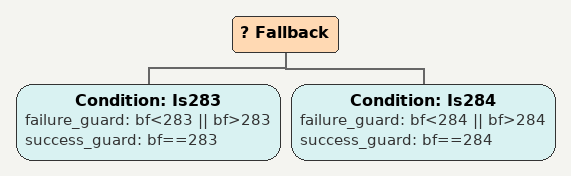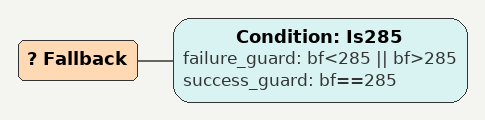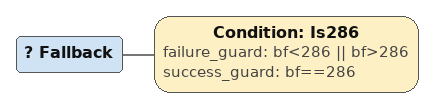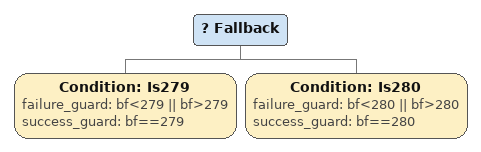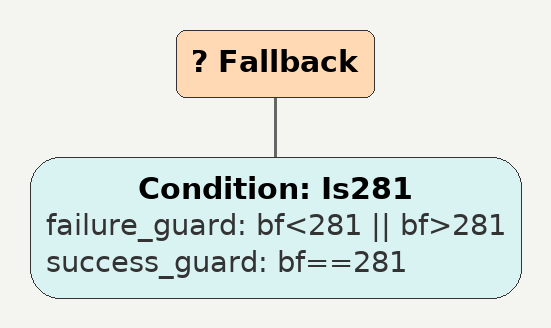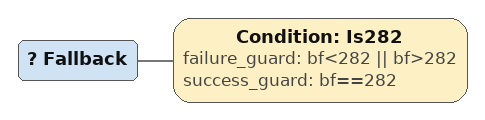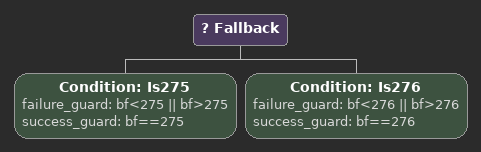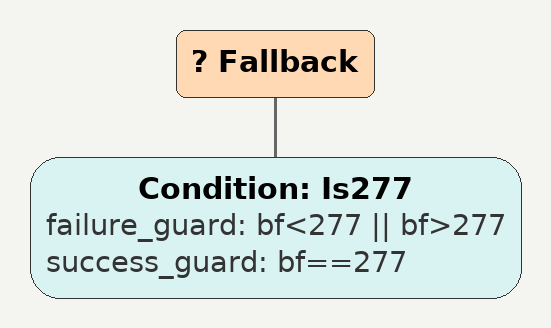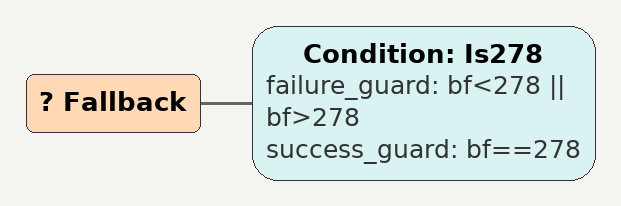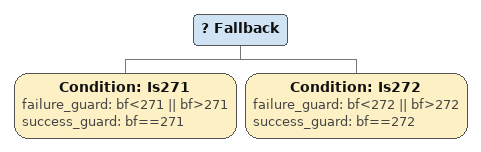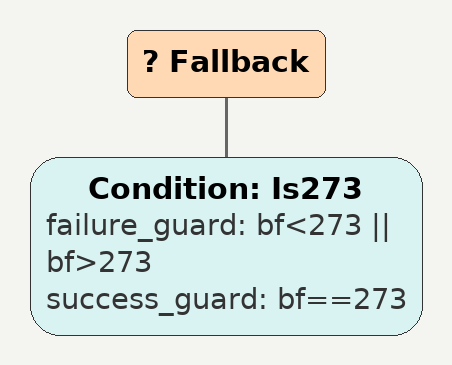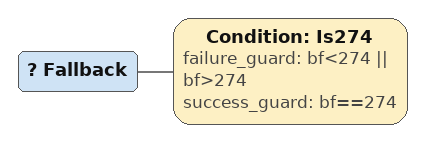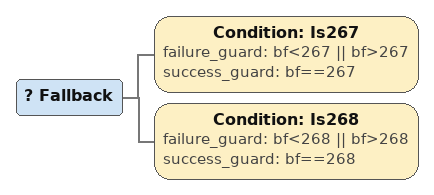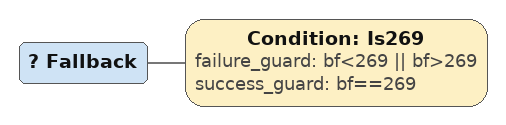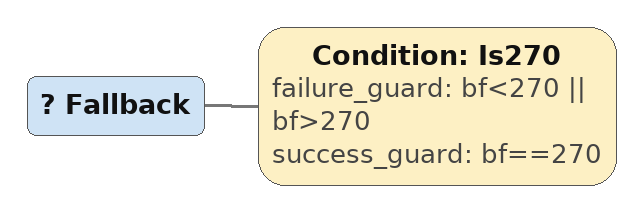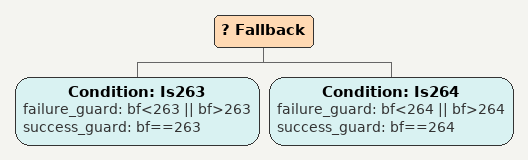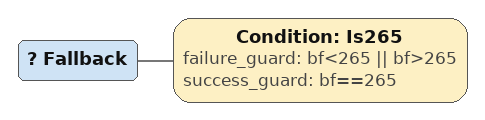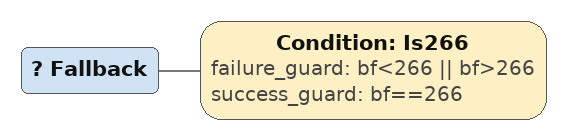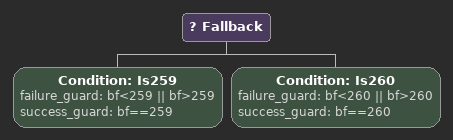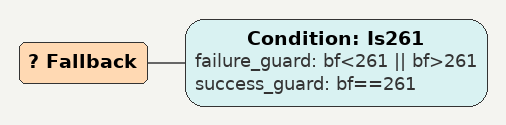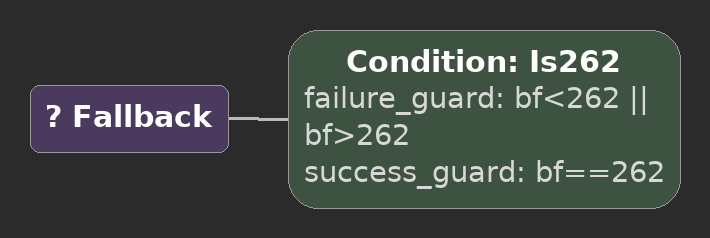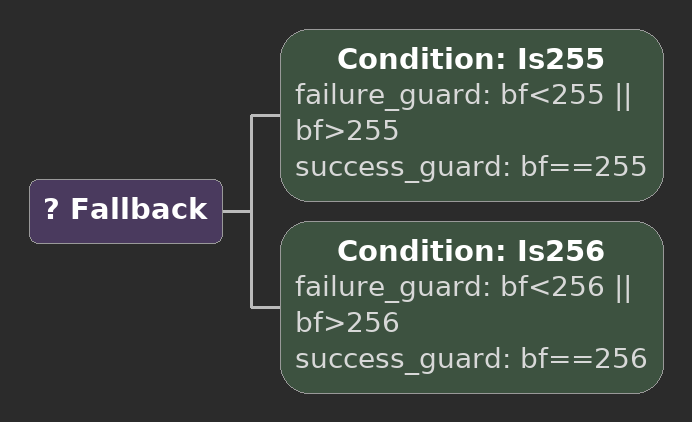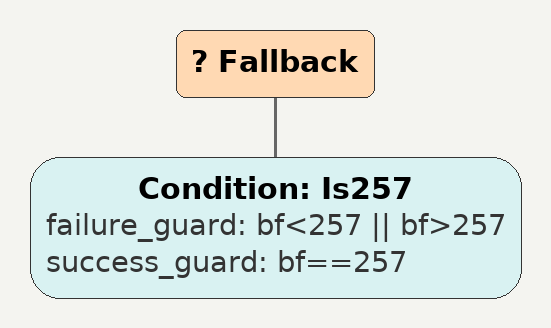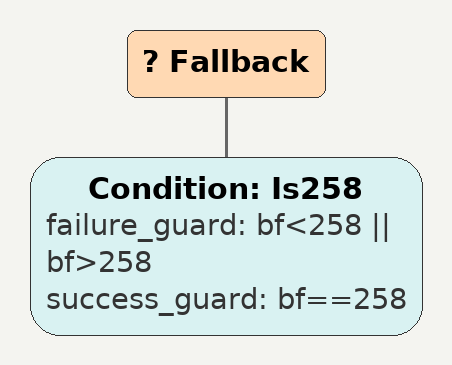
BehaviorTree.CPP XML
<Fallback>
    <Condition ID="Is283" failure_guard="bf&lt;283 || bf>283" success_guard="bf==283"/>
    <Condition ID="Is284" failure_guard="bf&lt;284 || bf>284" success_guard="bf==284"/>
        sequence282
        sequence
        children {
        } end_children
    } end_composite
</Fallback>

<Fallback>
    <Condition ID="Is285" failure_guard="bf&lt;285 || bf>285" success_guard="bf==285"/>
        sequence282
        sequence
        children {
        } end_children
    } end_composite
</Fallback>

<Fallback>
    <Condition ID="Is286" failure_guard="bf&lt;286 || bf>286" success_guard="bf==286"/>
        sequence282
        sequence
        children {
        } end_children
    } end_composite
</Fallback>

<Fallback>
    <Condition ID="Is279" failure_guard="bf&lt;279 || bf>279" success_guard="bf==279"/>
    <Condition ID="Is280" failure_guard="bf&lt;280 || bf>280" success_guard="bf==280"/>
        sequence278
        sequence
        children {
        } end_children
    } end_composite
</Fallback>

<Fallback>
    <Condition ID="Is281" failure_guard="bf&lt;281 || bf>281" success_guard="bf==281"/>
        sequence278
        sequence
        children {
        } end_children
    } end_composite
</Fallback>

<Fallback>
    <Condition ID="Is282" failure_guard="bf&lt;282 || bf>282" success_guard="bf==282"/>
        sequence278
        sequence
        children {
        } end_children
    } end_composite
</Fallback>

<Fallback>
    <Condition ID="Is275" failure_guard="bf&lt;275 || bf>275" success_guard="bf==275"/>
    <Condition ID="Is276" failure_guard="bf&lt;276 || bf>276" success_guard="bf==276"/>
        sequence274
        sequence
        children {
        } end_children
    } end_composite
</Fallback>

<Fallback>
    <Condition ID="Is277" failure_guard="bf&lt;277 || bf>277" success_guard="bf==277"/>
        sequence274
        sequence
        children {
        } end_children
    } end_composite
</Fallback>

<Fallback>
    <Condition ID="Is278" failure_guard="bf&lt;278 || bf>278" success_guard="bf==278"/>
        sequence274
        sequence
        children {
        } end_children
    } end_composite
</Fallback>

<Fallback>
    <Condition ID="Is271" failure_guard="bf&lt;271 || bf>271" success_guard="bf==271"/>
    <Condition ID="Is272" failure_guard="bf&lt;272 || bf>272" success_guard="bf==272"/>
        sequence270
        sequence
        children {
        } end_children
    } end_composite
</Fallback>

<Fallback>
    <Condition ID="Is273" failure_guard="bf&lt;273 || bf>273" success_guard="bf==273"/>
        sequence270
        sequence
        children {
        } end_children
    } end_composite
</Fallback>

<Fallback>
    <Condition ID="Is274" failure_guard="bf&lt;274 || bf>274" success_guard="bf==274"/>
        sequence270
        sequence
        children {
        } end_children
    } end_composite
</Fallback>

<Fallback>
    <Condition ID="Is267" failure_guard="bf&lt;267 || bf>267" success_guard="bf==267"/>
    <Condition ID="Is268" failure_guard="bf&lt;268 || bf>268" success_guard="bf==268"/>
        sequence266
        sequence
        children {
        } end_children
    } end_composite
</Fallback>

<Fallback>
    <Condition ID="Is269" failure_guard="bf&lt;269 || bf>269" success_guard="bf==269"/>
        sequence266
        sequence
        children {
        } end_children
    } end_composite
</Fallback>

<Fallback>
    <Condition ID="Is270" failure_guard="bf&lt;270 || bf>270" success_guard="bf==270"/>
        sequence266
        sequence
        children {
        } end_children
    } end_composite
</Fallback>

<Fallback>
    <Condition ID="Is263" failure_guard="bf&lt;263 || bf>263" success_guard="bf==263"/>
    <Condition ID="Is264" failure_guard="bf&lt;264 || bf>264" success_guard="bf==264"/>
        sequence262
        sequence
        children {
        } end_children
    } end_composite
</Fallback>

<Fallback>
    <Condition ID="Is265" failure_guard="bf&lt;265 || bf>265" success_guard="bf==265"/>
        sequence262
        sequence
        children {
        } end_children
    } end_composite
</Fallback>

<Fallback>
    <Condition ID="Is266" failure_guard="bf&lt;266 || bf>266" success_guard="bf==266"/>
        sequence262
        sequence
        children {
        } end_children
    } end_composite
</Fallback>

<Fallback>
    <Condition ID="Is259" failure_guard="bf&lt;259 || bf>259" success_guard="bf==259"/>
    <Condition ID="Is260" failure_guard="bf&lt;260 || bf>260" success_guard="bf==260"/>
        sequence258
        sequence
        children {
        } end_children
    } end_composite
</Fallback>

<Fallback>
    <Condition ID="Is261" failure_guard="bf&lt;261 || bf>261" success_guard="bf==261"/>
        sequence258
        sequence
        children {
        } end_children
    } end_composite
</Fallback>

<Fallback>
    <Condition ID="Is262" failure_guard="bf&lt;262 || bf>262" success_guard="bf==262"/>
        sequence258
        sequence
        children {
        } end_children
    } end_composite
</Fallback>

<Fallback>
    <Condition ID="Is255" failure_guard="bf&lt;255 || bf>255" success_guard="bf==255"/>
    <Condition ID="Is256" failure_guard="bf&lt;256 || bf>256" success_guard="bf==256"/>
        sequence254
        sequence
        children {
        } end_children
    } end_composite
</Fallback>

<Fallback>
    <Condition ID="Is257" failure_guard="bf&lt;257 || bf>257" success_guard="bf==257"/>
        sequence254
        sequence
        children {
        } end_children
    } end_composite
</Fallback>

<Fallback>
    <Condition ID="Is258" failure_guard="bf&lt;258 || bf>258" success_guard="bf==258"/>
        sequence254
        sequence
        children {
        } end_children
    } end_composite
</Fallback>
